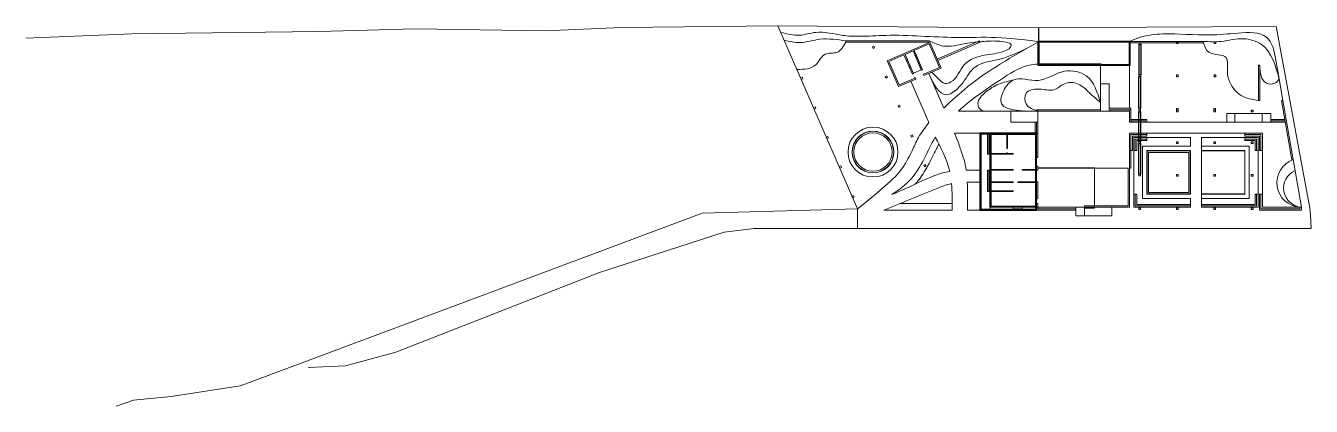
# Model space of a CAD drawing. Header units: metres. Extents: x -48 to 2360, y -1392 to 453.
# Drawn here: x 1760.9 to 2055.9, y -913 to -825.6 of the extents above; entities that cross this region are included whole.
import ezdxf

# ---------------------------------------------------------------- set-up
doc = ezdxf.new("R2010")
doc.units = ezdxf.units.M
doc.layers.add('corte1', color=211, linetype='Continuous', lineweight=20)
doc.layers.add('estructuras', color=255, linetype='Continuous', lineweight=20)
doc.layers.add('CORTE_LASER', color=151, linetype='Continuous')

msp = doc.modelspace()

# ---------------------------------------------------------------- linework, layer by layer
at = {"layer": 'corte1', "transparency": 33554559}
for p, q in [((2015.21, -851.34), (2028.21, -851.34)), ((2015.21, -851.34), (2015.21, -867.34)), ((2030.71, -851.34), (2043.71, -851.34)), ((2043.71, -851.34), (2043.71, -867.34))]:
    msp.add_line(p, q, dxfattribs=at)
at = {"layer": 'corte1', "ltscale": 7, "transparency": 33554559}
for points in [[(1951.81, -867.74), (1933.54, -825.65), (1988.52, -826.17), (2047.85, -825.82), (2055.61, -867.54), (2055.75, -869.06), (2055.75, -869.06), (2055.93, -872.19), (2024.15, -872.19), (1960.14, -872.19), (1951.81, -872.19)], [(1951.81, -867.74), (1951.81, -872.19)]]:
    msp.add_lwpolyline(points, dxfattribs=at)
at = {"layer": 'corte1', "transparency": 33554559}
for points in [[(2028.21, -853.34), (2028.21, -851.34)], [(2030.71, -867.34), (2030.71, -851.34)], [(2027.81, -854.39), (2027.81, -854.34)], [(2027.81, -863.94), (2027.81, -854.74)], [(2028.21, -864.34), (2028.21, -854.34)], [(2027.81, -864.34), (2027.81, -864.29)], [(2028.21, -867.34), (2028.21, -865.34)], [(2028.21, -867.34), (2015.21, -867.34)], [(2043.71, -867.34), (2030.71, -867.34)]]:
    msp.add_lwpolyline(points, dxfattribs=at)
at = {"layer": 'corte1', "ltscale": 7, "transparency": 33554559}
msp.add_circle((1955.36, -854.66), 5.73, dxfattribs=at)
at = {"layer": 'CORTE_LASER', "ltscale": 7, "transparency": 33554687}
for points in [[(1993.21, -829.46), (1993.41, -829.46), (1993.41, -826.06)], [(1993.21, -829.26), (1993.41, -829.26)], [(1993.21, -829.26), (1993.21, -834.74), (2014.41, -834.74), (2014.41, -829.26), (1993.21, -829.26)], [(2016.41, -836.94), (2016.41, -829.99), (2016.81, -829.99), (2016.81, -836.94), (2016.41, -836.94)], [(2016.36, -844.61), (2016.36, -837.34), (2016.76, -837.34), (2016.76, -844.61), (2016.36, -844.61)], [(2016.36, -852.3), (2016.36, -845.41), (2016.76, -845.41), (2016.76, -852.3), (2016.36, -852.3)], [(1992.91, -850.34), (1980.1, -850.34), (1979.9, -850.34), (1979.9, -868), (1992.91, -868), (1992.91, -850.34)], [(1992.91, -867.34), (1982.26, -867.34), (1982.26, -850.34), (1992.88, -850.34)], [(1992.91, -867.14), (1982.46, -867.14), (1982.46, -850.54), (1992.88, -850.54)], [(2016.36, -859.75), (2016.36, -852.7), (2016.76, -852.7), (2016.76, -859.75), (2016.36, -859.75)], [(2006.21, -858.34), (1993.21, -858.34)]]:
    msp.add_lwpolyline(points, dxfattribs=at)
for points in [[(1993.41, -829.46), (1993.41, -834.54), (2014.21, -834.54), (2014.21, -829.46)], [(1992.71, -850.54), (1980.1, -850.54), (1980.1, -867.8), (1992.71, -867.8)]]:
    msp.add_lwpolyline(points, close=True, dxfattribs=at)
at = {"layer": 'CORTE_LASER', "ltscale": 7, "transparency": 33554559}
msp.add_lwpolyline([(2003.91, -867.44), (2006.21, -867.44)], dxfattribs=at)
at = {"layer": 'estructuras', "transparency": 33554559}
for p, q in [((1968.27, -829.11), (1955.19, -829.11)), ((1968.09, -829.44), (1955.19, -829.44)), ((2044.11, -842.8), (2044.11, -834.7)), ((1968.14, -836.62), (1971.59, -844.56)), ((1964.07, -838.39), (1968.2, -847.89)), ((1993.21, -845.28), (1993.21, -850.34)), ((2044.71, -850.34), (2014.21, -850.34)), ((2044.71, -850.34), (2044.71, -867.34)), ((2015.55, -864.34), (2015.55, -867.01)), ((2015.88, -864.34), (2015.88, -866.68)), ((2043.05, -864.34), (2043.05, -866.68)), ((2043.05, -864.34), (2043.71, -864.34)), ((2043.38, -864.34), (2043.38, -867.01)), ((2044.05, -864.34), (2044.71, -864.34)), ((1980.1, -868), (1977.05, -868)), ((1993.21, -868), (1982.26, -868)), ((1993.21, -867.34), (1993.21, -868)), ((2001.91, -867.67), (1993.21, -867.67)), ((1993.21, -868), (2001.91, -868))]:
    msp.add_line(p, q, dxfattribs=at)
at = {"layer": 'estructuras', "ltscale": 7, "transparency": 33554559}
for p, q in [((2014.21, -829.26), (2031.21, -829.26)), ((2031.21, -829.59), (2014.21, -829.59)), ((2031.21, -829.26), (2031.21, -829.59)), ((2001.55, -834.44), (1993.21, -834.44)), ((2007.55, -834.64), (2007.55, -845.28)), ((2047.82, -833.57), (2048.57, -837.88)), ((2009.55, -845.28), (2009.55, -843.28)), ((2049.12, -842.86), (2051.48, -856.48)), ((1986.96, -845.28), (1974.98, -845.28)), ((2038.39, -845.83), (2038.39, -847.83)), ((2044.64, -847.83), (2044.64, -845.83)), ((1980.1, -850.34), (1974.1, -850.34)), ((1982.26, -858.79), (1982.26, -854.84)), ((2051.77, -856.4), (2053.66, -867.34)), ((1980.1, -858.79), (1976.73, -858.79)), ((1982.26, -862.39), (1982.26, -861.53)), ((1982.26, -867.34), (1982.26, -863.39)), ((1987.56, -867.34), (1982.26, -867.34)), ((1993.21, -867.34), (1989.56, -867.34)), ((1928.06, -872.19), (1921.18, -873.08))]:
    msp.add_line(p, q, dxfattribs=at)
at = {"layer": 'estructuras', "ltscale": 7, "transparency": 33554687}
for p, q in [((1921.18, -873.08), (1892.61, -882.32)), ((1892.61, -882.32), (1869.73, -891.3)), ((1869.73, -891.3), (1845.87, -900.65)), ((1845.87, -900.65), (1834.28, -903.75)), ((1834.28, -903.75), (1825.76, -904.11))]:
    msp.add_line(p, q, dxfattribs=at)
at = {"layer": 'estructuras', "transparency": 33554559}
for points in [[(1933.54, -825.65), (1897.67, -826.05), (1880.11, -826.86), (1850.3, -826.39), (1828.24, -827), (1785.26, -827.53), (1760.94, -828.52)], [(2043.81, -834.7), (2043.81, -842.8)], [(2014.21, -850.34), (2014.21, -861.17)], [(2014.55, -850.67), (2014.55, -854.34)], [(2014.55, -850.67), (2018.21, -850.67)], [(2014.88, -851), (2014.88, -854.34)], [(2014.88, -851), (2018.21, -851)], [(2015.55, -851.67), (2015.55, -854.34)], [(2015.55, -851.67), (2018.21, -851.67)], [(2015.88, -852), (2015.88, -854.34)], [(2015.88, -852), (2018.21, -852)], [(2018.21, -851), (2018.21, -850.34)], [(2018.21, -852), (2018.21, -851.34)], [(2040.71, -851), (2040.71, -850.34)], [(2044.38, -850.67), (2040.71, -850.67)], [(2044.05, -851), (2040.71, -851)], [(2040.71, -852), (2040.71, -851.34)], [(2043.38, -851.67), (2040.71, -851.67)], [(2043.05, -852), (2040.71, -852)], [(2043.05, -852), (2043.05, -854.34)], [(2043.38, -851.67), (2043.38, -854.34)], [(2044.05, -851), (2044.05, -854.34)], [(2044.38, -850.67), (2044.38, -854.34)], [(2014.88, -854.34), (2014.21, -854.34)], [(2015.88, -854.34), (2015.21, -854.34)], [(2030.71, -853.34), (2041.71, -853.34), (2041.71, -865.34), (2030.71, -865.34)], [(2043.05, -854.34), (2043.71, -854.34)], [(2044.05, -854.34), (2044.71, -854.34)], [(2014.21, -861.17), (2014.21, -867.34)], [(2015.88, -864.34), (2015.21, -864.34)], [(2044.05, -864.34), (2044.05, -868), (2053.66, -868)], [(2044.38, -864.34), (2044.38, -867.67), (2053.33, -867.67)], [(1973.53, -866.5), (1961.49, -866.51)], [(2015.55, -867.01), (2028.21, -867.01)], [(2015.88, -866.68), (2028.21, -866.68)], [(2030.71, -866.68), (2043.05, -866.68)], [(2030.71, -867.01), (2043.38, -867.01)], [(1951.81, -867.74), (1918.89, -868.61), (1916.17, -868.71), (1876.56, -883.51), (1812.07, -907.68), (1810.17, -908.33), (1794.31, -910.81), (1785.7, -911.67), (1781.71, -913.05)], [(1973.52, -868), (1957.86, -868.01)], [(2044.71, -867.34), (2053.66, -867.34)]]:
    msp.add_lwpolyline(points, dxfattribs=at)
at = {"layer": 'estructuras', "ltscale": 7, "transparency": 33554559}
for points in [[(1949.11, -829.11), (1949.11, -829.44)], [(1949.11, -829.11), (1955.19, -829.11)], [(1955.19, -829.44), (1949.11, -829.44)], [(1955.21, -830.5), (1955.37, -830.87), (1955.74, -830.71), (1955.58, -830.34), (1955.21, -830.5)], [(1958.64, -833.69), (1968.14, -829.56)], [(1962.75, -832.23), (1964.55, -831.45)], [(1964.55, -831.45), (1966.47, -835.87)], [(1964.55, -831.45), (1966.42, -835.76), (1964.62, -836.54)], [(1964.82, -831.33), (1968.26, -829.84)], [(1964.82, -831.33), (1966.74, -835.75)], [(1964.82, -831.33), (1965.34, -832.52), (1965.07, -832.64)], [(1968.09, -829.44), (1968.14, -829.56)], [(1968.26, -829.84), (1970.6, -835.22)], [(1968.42, -829.44), (1968.27, -829.11)], [(1968.42, -829.44), (1971, -835.38)], [(1970.11, -833.33), (1979.8, -829.12)], [(1970.23, -833.61), (1979.92, -829.4)], [(1979.8, -829.12), (1979.92, -829.4)], [(2014.21, -829.26), (2014.21, -829.59)], [(2014.21, -844.62), (2014.21, -829.46)], [(1958.64, -833.69), (1961.22, -839.63)], [(1959.03, -833.84), (1962.47, -832.35)], [(1959.03, -833.84), (1961.37, -839.23)], [(1962.47, -832.35), (1964.39, -836.77)], [(1962.75, -832.23), (1964.67, -836.65)], [(1962.75, -832.23), (1963.27, -833.42), (1962.99, -833.54)], [(1963.39, -833.7), (1963.11, -833.82)], [(1963.39, -833.7), (1963.9, -834.89), (1963.63, -835.01)], [(1965.46, -832.8), (1965.19, -832.92)], [(1965.46, -832.8), (1965.98, -833.99), (1965.7, -834.11)], [(1966.1, -834.27), (1965.82, -834.39)], [(1993.21, -834.44), (2007.55, -834.44), (2007.55, -834.44)], [(1993.21, -834.44), (1993.21, -834.74)], [(1993.21, -834.74), (2007.55, -834.74)], [(2007.55, -834.44), (2007.55, -834.74)], [(2043.81, -834.7), (2044.11, -834.7)], [(1938.75, -837.65), (1938.91, -838.02), (1939.28, -837.86), (1939.12, -837.49), (1938.75, -837.65)], [(1958.16, -837.29), (1958.32, -837.66), (1958.69, -837.5), (1958.53, -837.13), (1958.16, -837.29)], [(1961.37, -839.23), (1964.81, -837.74)], [(1964.02, -835.17), (1963.75, -835.29)], [(1964.39, -836.77), (1964.67, -836.65)], [(1964.79, -837.69), (1965.07, -837.57)], [(1964.79, -837.69), (1964.81, -837.74)], [(1965.07, -837.57), (1965.21, -837.89)], [(1966.47, -835.87), (1966.74, -835.75)], [(1966.86, -836.79), (1967.14, -836.67)], [(1966.86, -836.79), (1967.01, -837.11)], [(1967.01, -837.11), (1971, -835.38)], [(1967.14, -836.67), (1967.16, -836.72)], [(1967.16, -836.72), (1970.6, -835.22)], [(1961.22, -839.63), (1965.21, -837.89)], [(2009.55, -845.28), (2009.55, -839.03), (2007.55, -839.03), (2007.55, -845.28)], [(2048.57, -837.88), (2049.42, -842.81)], [(2043.81, -842.8), (2044.11, -842.8)], [(2049.12, -842.86), (2049.42, -842.81)], [(2049.42, -842.81), (2051.77, -856.4)], [(1941.7, -844.44), (1941.86, -844.81), (1942.23, -844.65), (1942.07, -844.28), (1941.7, -844.44)], [(1961.11, -844.08), (1961.27, -844.45), (1961.63, -844.29), (1961.47, -843.92), (1961.11, -844.08)], [(1986.96, -847.78), (1986.96, -845.28)], [(1986.96, -845.28), (2014.21, -845.28)], [(1993.21, -845.28), (1992.91, -844.98), (2007.55, -844.98), (2007.55, -845.28), (1993.21, -845.28)], [(2014.51, -844.62), (2009.55, -844.62), (2009.55, -845.28)], [(2014.51, -844.95), (2009.88, -844.95), (2009.88, -845.28)], [(2014.21, -845.28), (2014.21, -844.98), (2014.51, -844.98), (2014.51, -847.83), (2014.21, -847.83), (2014.21, -845.28)], [(2014.21, -845.28), (2014.21, -847.83)], [(2014.51, -844.98), (2014.51, -844.62)], [(2046.64, -845.83), (2036.54, -845.83), (2036.54, -847.83)], [(2046.64, -845.83), (2046.64, -847.83)], [(1986.96, -847.78), (1993.21, -847.78)], [(1992.55, -847.78), (1992.55, -850.34)], [(1992.88, -847.78), (1992.88, -850.34)], [(2049.99, -847.83), (2014.21, -847.83)], [(2018.21, -847.83), (2018.21, -847.17), (2014.51, -847.17)], [(2017.88, -847.83), (2017.88, -847.5), (2014.51, -847.5)], [(2046.64, -847.17), (2049.87, -847.17)], [(2046.64, -847.5), (2049.93, -847.5)], [(1944.65, -851.23), (1944.81, -851.59), (1945.17, -851.43), (1945.01, -851.07), (1944.65, -851.23)], [(1964.05, -850.87), (1964.21, -851.23), (1964.58, -851.08), (1964.42, -850.71), (1964.05, -850.87)], [(1980.1, -850.34), (1980.1, -858.79)], [(1982.26, -855.14), (1981.6, -855.14), (1981.6, -850.34)], [(1982.26, -850.34), (1981.6, -850.34)], [(1981.93, -855.14), (1981.93, -850.34)], [(1982.26, -853.84), (1982.26, -850.34)], [(1982.26, -850.34), (1993.21, -850.34)], [(1982.41, -853.84), (1982.41, -850.49), (1986.11, -850.49)], [(1986.11, -853.84), (1986.11, -850.49)], [(1986.26, -850.49), (1986.41, -850.49)], [(1986.26, -853.84), (1986.26, -850.49)], [(1986.41, -850.49), (1987.41, -850.49)], [(1987.26, -850.49), (1992.91, -850.49), (1992.91, -855.89)], [(1992.91, -850.49), (1992.91, -850.34)], [(1993.21, -855.89), (1993.21, -850.34)], [(1982.26, -854.84), (1982.26, -853.84)], [(1982.41, -853.84), (1982.26, -853.84)], [(1982.41, -854.84), (1982.26, -854.84)], [(1982.41, -854.99), (1982.41, -854.84)], [(1986.11, -854.99), (1982.41, -854.99)], [(1987.56, -858.64), (1982.41, -858.64), (1982.41, -855.14)], [(1982.41, -855.14), (1987.56, -855.14)], [(1986.11, -853.84), (1986.26, -853.84)], [(1986.11, -854.99), (1986.11, -854.84)], [(1986.26, -854.84), (1986.11, -854.84)], [(1986.26, -854.99), (1986.26, -854.84)], [(1987.56, -855.14), (1987.56, -854.99), (1986.26, -854.99)], [(2014.21, -854.34), (2014.51, -854.34), (2014.51, -858.34)], [(2014.21, -858.34), (2014.21, -854.34)], [(2028.21, -865.34), (2017.21, -865.34), (2017.21, -853.34), (2028.21, -853.34)], [(2028.21, -864.34), (2018.21, -864.34), (2018.21, -854.34), (2028.21, -854.34)], [(2027.81, -863.94), (2018.61, -863.94), (2018.61, -854.74), (2027.81, -854.74)], [(2028.16, -854.74), (2028.21, -854.74)], [(1947.59, -858.01), (1947.75, -858.38), (1948.12, -858.22), (1947.96, -857.86), (1947.59, -858.01)], [(1967, -857.66), (1967.16, -858.02), (1967.53, -857.86), (1967.37, -857.5), (1967, -857.66)], [(1992.91, -857.89), (1992.91, -858.64), (1989.56, -858.64)], [(1992.91, -855.89), (1993.21, -855.89)], [(1992.91, -857.89), (1993.21, -857.89)], [(1993.21, -858.79), (1993.21, -857.89)], [(2006.21, -867.34), (2006.21, -858.34), (2013.91, -858.34)], [(2013.91, -867.04), (2013.91, -858.34)], [(2014.21, -858.34), (2014.51, -858.34)], [(2051.48, -856.48), (2051.49, -856.51)], [(2051.63, -856.45), (2051.77, -856.4)], [(1981.6, -858.79), (1981.6, -863.69)], [(1981.6, -858.79), (1982.26, -858.79)], [(1981.93, -858.79), (1981.93, -863.69)], [(1982.26, -861.53), (1982.26, -858.79)], [(1982.26, -858.79), (1987.56, -858.79)], [(1987.56, -858.64), (1987.56, -858.79)], [(1989.56, -858.64), (1989.56, -858.79)], [(1993.21, -858.79), (1989.56, -858.79)], [(1992.91, -858.64), (1992.91, -858.79)], [(1980.1, -861.59), (1977, -861.59)], [(1980.1, -861.59), (1980.1, -868)], [(1981.6, -863.69), (1982.26, -863.69)], [(1982.26, -861.53), (1987.56, -861.53)], [(1982.26, -862.39), (1982.41, -862.39)], [(1982.26, -862.39), (1982.26, -863.39)], [(1982.26, -863.39), (1982.41, -863.39)], [(1982.41, -862.39), (1982.41, -861.68), (1987.56, -861.68)], [(1982.41, -863.54), (1982.41, -863.39)], [(1987.56, -863.69), (1987.56, -863.54), (1982.41, -863.54)], [(1987.56, -867.19), (1982.41, -867.19), (1982.41, -863.69)], [(1982.41, -863.69), (1987.56, -863.69)], [(1987.56, -861.53), (1987.56, -861.68)], [(1988.56, -861.53), (1993.21, -861.53)], [(1988.56, -861.53), (1988.56, -861.68)], [(1988.56, -861.68), (1992.91, -861.68), (1992.91, -865.44)], [(1992.91, -861.68), (1992.91, -861.53)], [(1993.21, -865.44), (1993.21, -861.53)], [(2028.21, -863.94), (2028.16, -863.94)], [(1950.54, -864.8), (1950.7, -865.17), (1951.07, -865.01), (1950.91, -864.64), (1950.54, -864.8)], [(1987.56, -867.19), (1987.56, -867.34)], [(1992.91, -866.44), (1992.91, -867.19), (1989.56, -867.19)], [(1989.56, -867.19), (1989.56, -867.34)], [(1992.91, -865.44), (1993.21, -865.44)], [(1992.91, -866.44), (1993.21, -866.44)], [(1992.91, -867.19), (1992.91, -867.34)], [(1993.06, -867.34), (1993.21, -867.34), (1993.21, -866.44)], [(2006.21, -867.34), (2003.91, -867.34), (2003.91, -867.04), (2006.21, -867.04)], [(2006.21, -867.04), (2013.91, -867.04)], [(1982.26, -867.34), (1982.26, -868)], [(1987.56, -867.34), (1987.56, -868.01)], [(1987.56, -867.67), (1989.56, -867.67)], [(1987.56, -868), (1989.56, -868)], [(1987.57, -867.34), (1989.56, -867.34)], [(1989.56, -867.34), (1989.56, -868.01)], [(1993.21, -867.34), (2014.21, -867.34)], [(2010.16, -869.34), (2001.91, -869.34), (2001.91, -867.34)], [(2003.91, -869.34), (2003.91, -867.44)], [(2010.16, -869.34), (2010.16, -867.34)], [(2053.33, -867.67), (2053.33, -867.34)], [(2053.66, -867.34), (2053.66, -868)], [(1928.06, -872.19), (1951.81, -872.19)]]:
    msp.add_lwpolyline(points, dxfattribs=at)
at = {"layer": 'estructuras', "transparency": 33554559}
for points in [[(1993.41, -829.26), (1993.21, -829.26), (1993.21, -829.46), (1993.41, -829.46)], [(2016.41, -829.59), (2016.41, -829.99), (2016.81, -829.99), (2016.81, -829.59)], [(2025.02, -829.36), (2025.02, -829.76), (2025.42, -829.76), (2025.42, -829.36)], [(2033.62, -829.36), (2033.62, -829.76), (2034.02, -829.76), (2034.02, -829.36)], [(2007.75, -834.44), (2007.55, -834.44), (2007.55, -834.64), (2007.75, -834.64)], [(2014.41, -834.44), (2014.21, -834.44), (2014.21, -834.64), (2014.41, -834.64)], [(2016.41, -836.94), (2016.41, -837.34), (2016.81, -837.34), (2016.81, -836.94)], [(2025.02, -836.97), (2025.02, -837.37), (2025.42, -837.37), (2025.42, -836.97)], [(2033.62, -836.97), (2033.62, -837.37), (2034.02, -837.37), (2034.02, -836.97)], [(2016.36, -844.61), (2016.36, -845.01), (2016.76, -845.01), (2016.76, -844.61)], [(2016.36, -845.01), (2016.36, -845.41), (2016.76, -845.41), (2016.76, -845.01)], [(2024.97, -844.65), (2024.97, -845.05), (2025.37, -845.05), (2025.37, -844.65)], [(2024.97, -845.05), (2024.97, -845.45), (2025.37, -845.45), (2025.37, -845.05)], [(2033.57, -844.65), (2033.57, -845.05), (2033.97, -845.05), (2033.97, -844.65)], [(2033.57, -845.05), (2033.57, -845.45), (2033.97, -845.45), (2033.97, -845.05)], [(2042.17, -845.05), (2042.17, -845.45), (2042.57, -845.45), (2042.57, -845.05)], [(2016.36, -852.3), (2016.36, -852.7), (2016.76, -852.7), (2016.76, -852.3)], [(2024.97, -852.33), (2024.97, -852.73), (2025.37, -852.73), (2025.37, -852.33)], [(2033.57, -852.33), (2033.57, -852.73), (2033.97, -852.73), (2033.97, -852.33)], [(2042.17, -852.33), (2042.17, -852.73), (2042.57, -852.73), (2042.57, -852.33)], [(2030.71, -854.34), (2040.71, -854.34), (2040.71, -864.34), (2030.71, -864.34)], [(2030.76, -854.39), (2040.66, -854.39), (2040.66, -864.29), (2030.76, -864.29)], [(2016.36, -859.75), (2016.36, -860.15), (2016.76, -860.15), (2016.76, -859.75)], [(2024.97, -859.78), (2024.97, -860.18), (2025.37, -860.18), (2025.37, -859.78)], [(2033.57, -859.78), (2033.57, -860.18), (2033.97, -860.18), (2033.97, -859.78)], [(2042.17, -859.78), (2042.17, -860.18), (2042.57, -860.18), (2042.57, -859.78)], [(2016.36, -867.45), (2016.36, -867.85), (2016.76, -867.85), (2016.76, -867.45)], [(2024.97, -867.48), (2024.97, -867.88), (2025.37, -867.88), (2025.37, -867.48)], [(2033.57, -867.48), (2033.57, -867.88), (2033.97, -867.88), (2033.97, -867.48)], [(2042.17, -867.48), (2042.17, -867.88), (2042.57, -867.88), (2042.57, -867.48)]]:
    msp.add_lwpolyline(points, close=True, dxfattribs=at)
at = {"layer": 'estructuras', "ltscale": 7, "transparency": 33554559}
msp.add_lwpolyline([(2028.16, -864.29), (2018.26, -864.29), (2018.26, -854.39), (2028.16, -854.39)], close=True, dxfattribs=at)
for radius in [4.8, 4.76, 4.4]:
    msp.add_circle((1955.36, -854.66), radius, dxfattribs=at)
for centre, radius, start, end in [((2053.67, -861.71), 5.64, 109.6891, 266.5429), ((2054, -862.94), 4.41, 113.9867, 265.6494)]:
    msp.add_arc(centre, radius, start, end, dxfattribs=at)
at = {"layer": 'estructuras', "transparency": 33554559}
for points in [[(1934.21, -827.18), (1938.47, -827.84), (1942.25, -827.18), (1948.42, -827.87), (1952.14, -828.09), (1958.29, -827.87), (1974.4, -828.36), (1983.63, -828.36), (1993.21, -829.26)], [(2014.21, -829.26), (2016.68, -828.32), (2021.86, -827.55), (2032.68, -827.78), (2039.12, -827.35), (2045.69, -828.28), (2047.82, -833.57)], [(1937.92, -835.72), (1942.24, -834.6), (1944.41, -832.2), (1947.08, -831.77), (1949.11, -829.44)], [(1968.14, -836.62), (1972.13, -841.5), (1976.02, -838.66), (1978.77, -835.14), (1984.13, -833.41), (1993.21, -829.46)]]:
    msp.add_spline(points, degree=3, dxfattribs=at)
at = {"layer": 'estructuras', "ltscale": 7, "transparency": 33554559}
for points in [[(1935, -829), (1938.59, -829.52), (1943.24, -828.76), (1946.22, -828.76), (1949.11, -829.11)], [(2031.21, -829.26), (2035.27, -829.26), (2040.37, -828.63), (2044.51, -829.97), (2048.57, -837.88)], [(1968.27, -829.11), (1971.51, -830.32), (1976.48, -829.76), (1980.85, -829.26), (1984.46, -829.24), (1987.09, -830.25), (1986.58, -830.94)], [(1971.59, -844.56), (1977.15, -839.62), (1984.65, -834.4), (1993.21, -829.46)], [(2031.21, -829.59), (2032.41, -831.74), (2036.42, -832.97), (2036.68, -835.69), (2037.25, -838.65), (2039.83, -841.66), (2043.81, -842.8)], [(2044.11, -834.7), (2045.64, -838.82), (2047.57, -838.86), (2048.57, -837.88)], [(2007.55, -843.28), (2004.3, -837.19), (1999.33, -836.12), (1993.28, -838.2), (1987.55, -838.13), (1985.35, -840.57), (1984.68, -842.95), (1992.21, -845.28)], [(1987.73, -838.06), (1984.2, -839.08), (1981.19, -840.93), (1979.45, -843.55), (1979.73, -844.56), (1982.79, -845.28), (1986.96, -845.28)], [(2007.55, -843.28), (2004.98, -841.01), (2002.46, -839.05), (1999.14, -839.05), (1997.22, -840.25), (1993.94, -840.25), (1990.5, -841.17), (1990.5, -843.61), (1993.21, -845.28)], [(1951.81, -867.74), (1956.96, -863.48), (1961.54, -859.06), (1964.32, -854.36), (1965.8, -851.35), (1968.2, -847.89)]]:
    msp.add_spline(points, degree=3, dxfattribs=at)
for points, knots in [([(1968.85, -836.31), (1969.35, -836.8), (1970.28, -837.74), (1971.64, -839.16), (1974.63, -838.25), (1975.52, -834.61), (1979.53, -832.43), (1983.67, -832.21), (1986.48, -831.16), (1986.58, -830.94)], [1.705189, 1.705189, 1.705189, 1.705189, 3.825934, 5.623077, 7.02159, 12.141109, 15.37054, 20.029451, 24.40321, 24.40321, 24.40321, 24.40321]), ([(1969.66, -851.28), (1967.76, -854.42), (1965.91, -860.02), (1961.3, -863.31), (1959.72, -864.44)], [8.039121, 8.039121, 8.039121, 8.039121, 19.019757, 24.764221, 24.764221, 24.764221, 24.764221]), ([(1969.66, -851.28), (1970.95, -853.73), (1972.29, -856.28), (1972.94, -859.02), (1972.96, -859.13)], [0, 0, 0, 0, 8.182162, 8.522234, 8.522234, 8.522234, 8.522234]), ([(1974.1, -850.34), (1975.14, -852.99), (1975.54, -854.31), (1976.55, -857.19), (1976.73, -858.79)], [0, 0, 0, 0, 4.020786, 9.055923, 9.055923, 9.055923, 9.055923]), ([(1970.49, -852.86), (1970.44, -852.94), (1970.39, -853.03), (1969.95, -853.84), (1969.57, -854.6), (1968.55, -856.64), (1967.91, -857.96), (1966.79, -859.78), (1966.42, -860.33), (1965.74, -861.21), (1965.46, -861.55), (1965.1, -861.95), (1965.04, -862.02), (1964.97, -862.08)], [9.010129, 9.010129, 9.010129, 9.010129, 9.318893, 9.318893, 11.878437, 11.878437, 16.080333, 16.080333, 17.935543, 17.935543, 19.146685, 19.146685, 19.400521, 19.400521, 19.400521, 19.400521]), ([(1959.72, -864.44), (1961.81, -863.51), (1965.65, -861.81), (1970, -859.7), (1972.42, -859.22), (1972.96, -859.13)], [0, 0, 0, 0, 6.883565, 12.652029, 14.311176, 14.311176, 14.311176, 14.311176]), ([(1957.86, -868.01), (1961.83, -866.37), (1966.95, -864.25), (1972.16, -862.17), (1973.38, -861.9)], [0, 0, 0, 0, 12.925338, 16.678661, 16.678661, 16.678661, 16.678661]), ([(1973.38, -861.9), (1973.47, -862.87), (1973.55, -864.92), (1973.53, -866.94), (1973.52, -868.01)], [11.329051, 11.329051, 11.329051, 11.329051, 14.210624, 17.424044, 17.424044, 17.424044, 17.424044]), ([(1977, -861.59), (1977.02, -862.66), (1977.07, -864.8), (1977.06, -866.93), (1977.05, -868)], [11.855535, 11.855535, 11.855535, 11.855535, 15.058414, 18.260994, 18.260994, 18.260994, 18.260994])]:
    msp.add_open_spline(points, degree=3, knots=knots, dxfattribs=at)
msp.add_open_spline([(1993.21, -834.44), (1993.21, -834.44), (1990.16, -834.45), (1984, -838.36), (1977.51, -842.9), (1974.98, -845.28)], degree=3, dxfattribs=at)

doc.saveas('drawing.dxf')
